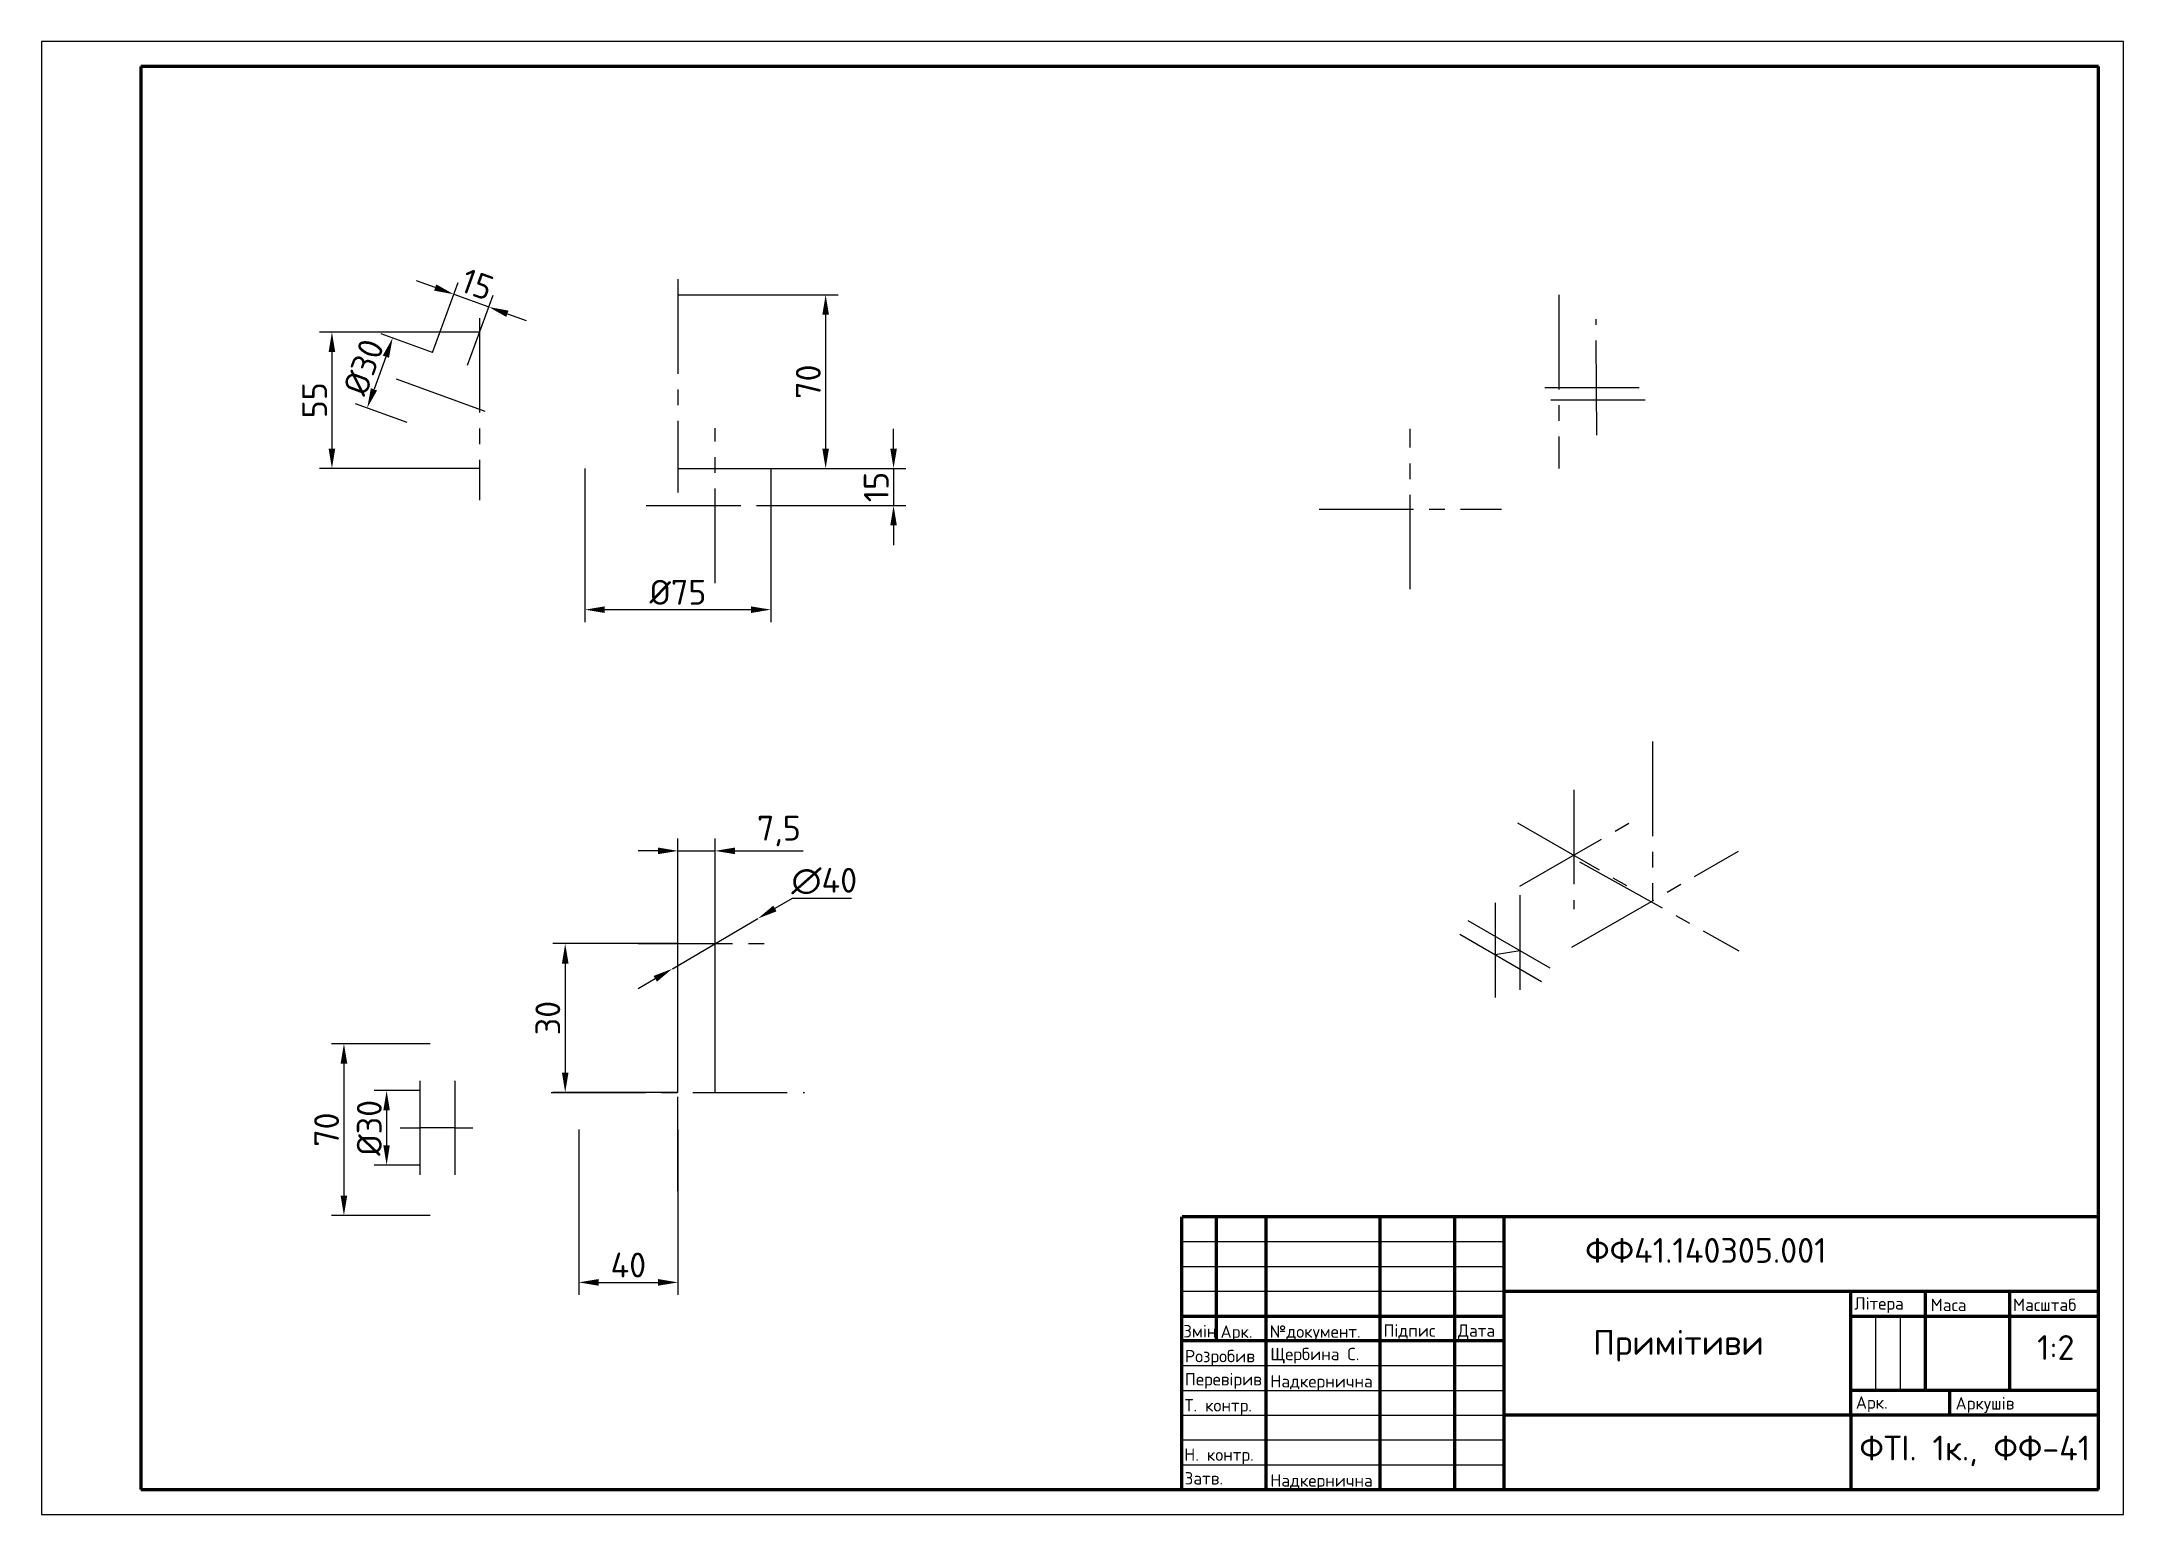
# Paper-space layout 'Layout3' of a CAD drawing. Header units: millimetres. Extents: x 0 to 420, y 0 to 297.
import ezdxf

# ---------------------------------------------------------------- set-up
doc = ezdxf.new("R2010")
doc.units = ezdxf.units.MM
doc.linetypes.add('CENTER2', pattern=[28.575, 19.05, -3.175, 3.175, -3.175])
doc.layers.get('0').update_dxf_attribs({"color": 31})
for name, color, linetype in [('dim', 171, 'Continuous'), ('osi', 51, 'CENTER2'), ('r-text', 45, 'Continuous')]:
    doc.layers.add(name, color=color, linetype=linetype)
for name, color, linetype, lineweight in [('kontyr', 123, 'Continuous', 70), ('r-kontyr', 93, 'Continuous', 70), ('r-tonka', 151, 'Continuous', 25)]:
    doc.layers.add(name, color=color, linetype=linetype, lineweight=lineweight)
doc.styles.add('ДСТУ', font='isocpeur.ttf', dxfattribs={"height": 5})
doc.dimstyles.new('ДСТУ', dxfattribs={"dimtxt": 2.5, "dimasz": 4, "dimexe": 2.5, "dimexo": 0, "dimgap": 1, "dimtad": 1, "dimtoh": 1, "dimtxsty": 'ДСТУ', "dimcen": 2.5, "dimadec": 0, "dimazin": 0, "dimtfac": 1, "dimtmove": 0, "dimatfit": 3, "dimfxl": 1, "dimarcsym": 0})

# ---------------------------------------------------------------- blocks, each defined once
blk = doc.blocks.new('*D10')
at = {"layer": 'Defpoints', "color": 0, "transparency": 16777216}
for p in [(144.5, 120.16), (127.25, 110.03)]:
    blk.add_point(p, dxfattribs=at)
at = {"layer": 'dim', "color": 0, "lineweight": -2, "transparency": 16777216}
for p, q in [((151.4, 124.21), (147.95, 122.18)), ((163.4, 124.21), (151.4, 124.21)), ((127.25, 110.03), (144.5, 120.16)), ((123.8, 108), (120.35, 105.98))]:
    blk.add_line(p, q, dxfattribs=at)
at = {"layer": 'dim', "color": 0, "transparency": 16777216}
for points in [[(147.61, 122.76), (148.28, 121.61), (144.5, 120.16)], [(123.46, 108.58), (124.14, 107.43), (127.25, 110.03)]]:
    blk.add_solid(points, dxfattribs=at)
at = {"layer": 'dim', "color": 0, "transparency": 16777216, "insert": (157.9, 127.71), "char_height": 5, "attachment_point": 5, "style": 'ДСТУ'}
blk.add_mtext('∅40', dxfattribs=at)
blk = doc.blocks.new('*D11')
at = {"layer": 'Defpoints', "color": 0, "transparency": 16777216}
for p in [(78.89, 234.29), (65.69, 223.13), (73.76, 220.2)]:
    blk.add_point(p, dxfattribs=at)
at = {"layer": 'osi', "color": 0, "lineweight": -2, "transparency": 16777216}
for p, q in [((78.89, 234.29), (68.47, 238.08)), ((69.45, 233.47), (67.06, 226.89)), ((73.76, 220.2), (63.34, 223.99))]:
    blk.add_line(p, q, dxfattribs=at)
at = {"layer": 'osi', "color": 0, "transparency": 16777216}
for points in [[(68.82, 233.7), (70.08, 233.24), (70.82, 237.23)], [(66.43, 227.12), (67.68, 226.66), (65.69, 223.13)]]:
    blk.add_solid(points, dxfattribs=at)
at = {"layer": 'osi', "color": 0, "transparency": 16777216, "insert": (64.96, 231.38), "char_height": 5, "attachment_point": 5, "rotation": 70.0169, "style": 'ДСТУ'}
blk.add_mtext('%%C30', dxfattribs=at)
blk = doc.blocks.new('*D12')
at = {"layer": 'Defpoints', "color": 0, "transparency": 16777216}
for p in [(90.21, 243.49), (78.89, 234.29), (85.94, 231.73)]:
    blk.add_point(p, dxfattribs=at)
at = {"layer": 'dim', "color": 0, "lineweight": -2, "transparency": 16777216}
for p, q in [((79.4, 247.42), (75.64, 248.78)), ((78.89, 234.29), (84.02, 248.4)), ((83.16, 246.05), (90.21, 243.49)), ((85.94, 231.73), (91.07, 245.84)), ((93.97, 242.12), (97.73, 240.75))]:
    blk.add_line(p, q, dxfattribs=at)
at = {"layer": 'dim', "color": 0, "transparency": 16777216}
for points in [[(79.63, 248.04), (79.18, 246.79), (83.16, 246.05)], [(94.2, 242.75), (93.74, 241.49), (90.21, 243.49)]]:
    blk.add_solid(points, dxfattribs=at)
at = {"layer": 'dim', "color": 0, "transparency": 16777216, "insert": (87.88, 248.06), "char_height": 5, "attachment_point": 5, "rotation": 340.0169, "style": 'ДСТУ'}
blk.add_mtext('15', dxfattribs=at)
blk = doc.blocks.new('*D13')
at = {"layer": 'Defpoints', "color": 0, "transparency": 16777216}
for p in [(88.37, 238.43), (58.57, 210.93), (88.37, 210.93)]:
    blk.add_point(p, dxfattribs=at)
at = {"layer": 'dim', "color": 0, "lineweight": -2, "transparency": 16777216}
for p, q in [((88.37, 238.43), (56.07, 238.43)), ((58.57, 234.43), (58.57, 214.93)), ((88.37, 210.93), (56.07, 210.93))]:
    blk.add_line(p, q, dxfattribs=at)
at = {"layer": 'dim', "color": 0, "transparency": 16777216}
for points in [[(57.9, 234.43), (59.23, 234.43), (58.57, 238.43)], [(57.9, 214.93), (59.23, 214.93), (58.57, 210.93)]]:
    blk.add_solid(points, dxfattribs=at)
at = {"layer": 'dim', "color": 0, "transparency": 16777216, "insert": (55.07, 224.68), "char_height": 5, "attachment_point": 5, "rotation": 90, "style": 'ДСТУ'}
blk.add_mtext('55', dxfattribs=at)
blk = doc.blocks.new('*D14')
at = {"layer": 'Defpoints', "color": 0, "transparency": 16777216}
for p in [(128.37, 245.93), (128.37, 210.93), (158.18, 210.93)]:
    blk.add_point(p, dxfattribs=at)
at = {"layer": 'dim', "color": 0, "lineweight": -2, "transparency": 16777216}
for p, q in [((128.37, 245.93), (160.68, 245.93)), ((158.18, 241.93), (158.18, 214.93)), ((128.37, 210.93), (160.68, 210.93))]:
    blk.add_line(p, q, dxfattribs=at)
at = {"layer": 'dim', "color": 0, "transparency": 16777216}
for points in [[(157.51, 241.93), (158.85, 241.93), (158.18, 245.93)], [(157.51, 214.93), (158.85, 214.93), (158.18, 210.93)]]:
    blk.add_solid(points, dxfattribs=at)
at = {"layer": 'dim', "color": 0, "transparency": 16777216, "insert": (154.68, 228.43), "char_height": 5, "attachment_point": 5, "rotation": 90, "style": 'ДСТУ'}
blk.add_mtext('70', dxfattribs=at)
blk = doc.blocks.new('*D15')
at = {"layer": 'Defpoints', "color": 0, "transparency": 16777216}
for p in [(76.32, 85.45), (69.6, 70.45), (76.32, 70.45)]:
    blk.add_point(p, dxfattribs=at)
at = {"layer": 'dim', "color": 0, "lineweight": -2, "transparency": 16777216}
for p, q in [((76.32, 85.45), (67.1, 85.45)), ((69.6, 81.45), (69.6, 74.45)), ((76.32, 70.45), (67.1, 70.45))]:
    blk.add_line(p, q, dxfattribs=at)
at = {"layer": 'dim', "color": 0, "transparency": 16777216}
for points in [[(68.93, 81.45), (70.26, 81.45), (69.6, 85.45)], [(68.93, 74.45), (70.26, 74.45), (69.6, 70.45)]]:
    blk.add_solid(points, dxfattribs=at)
at = {"layer": 'dim', "color": 0, "transparency": 16777216, "insert": (66.1, 77.95), "char_height": 5, "attachment_point": 5, "rotation": 90, "style": 'ДСТУ'}
blk.add_mtext('%%C30', dxfattribs=at)
blk = doc.blocks.new('*D16')
at = {"layer": 'Defpoints', "color": 0, "transparency": 16777216}
for p in [(78.37, 94.91), (60.99, 60.27), (78.37, 60.27)]:
    blk.add_point(p, dxfattribs=at)
at = {"layer": 'dim', "color": 0, "lineweight": -2, "transparency": 16777216}
for p, q in [((78.37, 94.91), (58.49, 94.91)), ((60.99, 90.91), (60.99, 64.27)), ((78.37, 60.27), (58.49, 60.27))]:
    blk.add_line(p, q, dxfattribs=at)
at = {"layer": 'dim', "color": 0, "transparency": 16777216}
for points in [[(60.32, 90.91), (61.66, 90.91), (60.99, 94.91)], [(60.32, 64.27), (61.66, 64.27), (60.99, 60.27)]]:
    blk.add_solid(points, dxfattribs=at)
at = {"layer": 'dim', "color": 0, "transparency": 16777216, "insert": (57.49, 77.59), "char_height": 5, "attachment_point": 5, "rotation": 90, "style": 'ДСТУ'}
blk.add_mtext('70', dxfattribs=at)
blk = doc.blocks.new('*D17')
at = {"layer": 'Defpoints', "color": 0, "transparency": 16777216}
for p in [(109.62, 210.93), (147.12, 210.93), (147.12, 182.45)]:
    blk.add_point(p, dxfattribs=at)
at = {"layer": 'dim', "color": 0, "lineweight": -2, "transparency": 16777216}
for p, q in [((109.62, 210.93), (109.62, 179.95)), ((147.12, 210.93), (147.12, 179.95)), ((113.62, 182.45), (143.12, 182.45))]:
    blk.add_line(p, q, dxfattribs=at)
at = {"layer": 'dim', "color": 0, "transparency": 16777216}
for points in [[(113.62, 183.11), (113.62, 181.78), (109.62, 182.45)], [(143.12, 183.11), (143.12, 181.78), (147.12, 182.45)]]:
    blk.add_solid(points, dxfattribs=at)
at = {"layer": 'dim', "color": 0, "transparency": 16777216, "insert": (128.37, 185.95), "char_height": 5, "attachment_point": 5, "style": 'ДСТУ'}
blk.add_mtext('%%C75', dxfattribs=at)
blk = doc.blocks.new('*D18')
at = {"layer": 'Defpoints', "color": 0, "transparency": 16777216}
for p in [(135.87, 133.8), (128.37, 85.09), (135.87, 85.09)]:
    blk.add_point(p, dxfattribs=at)
at = {"layer": 'dim', "color": 0, "lineweight": -2, "transparency": 16777216}
for p, q in [((128.37, 85.09), (128.37, 136.3)), ((135.87, 85.09), (135.87, 136.3)), ((124.37, 133.8), (120.37, 133.8)), ((128.37, 133.8), (135.87, 133.8)), ((139.87, 133.8), (153.62, 133.8))]:
    blk.add_line(p, q, dxfattribs=at)
at = {"layer": 'dim', "color": 0, "transparency": 16777216}
for points in [[(124.37, 134.47), (124.37, 133.14), (128.37, 133.8)], [(139.87, 134.47), (139.87, 133.14), (135.87, 133.8)]]:
    blk.add_solid(points, dxfattribs=at)
at = {"layer": 'dim', "color": 0, "transparency": 16777216, "insert": (148.75, 137.8), "char_height": 5, "attachment_point": 5, "style": 'ДСТУ'}
blk.add_mtext('7,5', dxfattribs=at)
blk = doc.blocks.new('*D19')
at = {"layer": 'Defpoints', "color": 0, "transparency": 16777216}
for p in [(128.37, 115.09), (105.63, 85.09), (128.37, 85.09)]:
    blk.add_point(p, dxfattribs=at)
at = {"layer": 'dim', "color": 0, "lineweight": -2, "transparency": 16777216}
for p, q in [((128.37, 115.09), (103.13, 115.09)), ((105.63, 111.09), (105.63, 89.09)), ((128.37, 85.09), (103.13, 85.09))]:
    blk.add_line(p, q, dxfattribs=at)
at = {"layer": 'dim', "color": 0, "transparency": 16777216}
for points in [[(104.97, 111.09), (106.3, 111.09), (105.63, 115.09)], [(104.97, 89.09), (106.3, 89.09), (105.63, 85.09)]]:
    blk.add_solid(points, dxfattribs=at)
at = {"layer": 'dim', "color": 0, "transparency": 16777216, "insert": (102.13, 100.09), "char_height": 5, "attachment_point": 5, "rotation": 90, "style": 'ДСТУ'}
blk.add_mtext('30', dxfattribs=at)
blk = doc.blocks.new('*D20')
at = {"layer": 'Defpoints', "color": 0, "transparency": 16777216}
for p in [(108.37, 77.59), (128.37, 77.59), (128.37, 46.78)]:
    blk.add_point(p, dxfattribs=at)
at = {"layer": 'dim', "color": 0, "lineweight": -2, "transparency": 16777216}
for p, q in [((108.37, 77.59), (108.37, 44.28)), ((128.37, 77.59), (128.37, 44.28)), ((112.37, 46.78), (124.37, 46.78))]:
    blk.add_line(p, q, dxfattribs=at)
at = {"layer": 'dim', "color": 0, "transparency": 16777216}
for points in [[(112.37, 47.45), (112.37, 46.11), (108.37, 46.78)], [(124.37, 47.45), (124.37, 46.11), (128.37, 46.78)]]:
    blk.add_solid(points, dxfattribs=at)
at = {"layer": 'dim', "color": 0, "transparency": 16777216, "insert": (118.37, 50.28), "char_height": 5, "attachment_point": 5, "style": 'ДСТУ'}
blk.add_mtext('40', dxfattribs=at)
blk = doc.blocks.new('*D21')
at = {"layer": 'Defpoints', "color": 0, "transparency": 16777216}
for p in [(147.12, 210.93), (147.12, 203.43), (171.88, 203.43)]:
    blk.add_point(p, dxfattribs=at)
at = {"layer": 'dim', "color": 0, "lineweight": -2, "transparency": 16777216}
for p, q in [((171.88, 214.93), (171.88, 218.93)), ((147.12, 210.93), (174.38, 210.93)), ((171.88, 210.93), (171.88, 203.43)), ((147.12, 203.43), (174.38, 203.43)), ((171.88, 199.43), (171.88, 195.43))]:
    blk.add_line(p, q, dxfattribs=at)
at = {"layer": 'dim', "color": 0, "transparency": 16777216}
for points in [[(171.22, 214.93), (172.55, 214.93), (171.88, 210.93)], [(171.22, 199.43), (172.55, 199.43), (171.88, 203.43)]]:
    blk.add_solid(points, dxfattribs=at)
at = {"layer": 'dim', "color": 0, "transparency": 16777216, "insert": (168.38, 207.18), "char_height": 5, "attachment_point": 5, "rotation": 90, "style": 'ДСТУ'}
blk.add_mtext('15', dxfattribs=at)

psp = doc.layouts.new('Layout3')

# ---------------------------------------------------------------- linework, layer by layer
for p, q in [((230, 60), (230, 60)), ((365, 45), (365, 45)), ((230, 35), (230, 35)), ((230, 35), (230, 35)), ((230, 35), (230, 35)), ((230, 35), (230, 35)), ((380, 25), (380, 25)), ((415, 20), (415, 20)), ((247, 5), (247, 5)), ((247, 5), (247, 5)), ((247, 5), (247, 5)), ((247, 5), (247, 5)), ((247, 5), (247, 5)), ((247, 5), (247, 5)), ((247, 5), (247, 5))]:
    psp.add_line(p, q)
at = {"layer": 'kontyr'}
psp.add_line((365, 20), (365, 5), dxfattribs=at)
at = {"layer": 'osi'}
for p, q in [((128.3731, 249.0746), (128.3731, 206.0503)), ((306.1175, 245.9314), (306.1175, 210.9314)), ((88.3731, 241.2282), (88.3731, 204.5304)), ((313.7853, 217.6501), (313.6175, 241.0378)), ((71.498, 228.9996), (90.4957, 222.0914)), ((303.2914, 227.2445), (324.4939, 227.2445)), ((323.5161, 224.6814), (303.2287, 224.6814)), ((135.8731, 187.8188), (135.8731, 219.044)), ((276.1175, 186.5549), (276.1175, 218.8973)), ((121.9916, 203.4314), (149.7546, 203.4314)), ((257.7219, 202.7261), (294.513, 202.7261)), ((325.0056, 155.8422), (325.0056, 123.7479)), ((309.0956, 146.1154), (309.0956, 122.0636)), ((297.7447, 139.4869), (320.8166, 126.1663)), ((298.2378, 126.6646), (321.149, 139.8924)), ((308.7435, 114.359), (342.3261, 133.7479)), ((310.294, 131.574), (342.4019, 113.6579)), ((135.8731, 101.7552), (135.8731, 128.4305)), ((293.2537, 123.3074), (293.2537, 103.6755)), ((298.2378, 124.8602), (298.2378, 103.121)), ((287.7589, 119.7367), (306.2064, 109.086)), ((120.3648, 115.0929), (147.9989, 115.0929)), ((286.1374, 117.0106), (302.7411, 107.4244)), ((293.2537, 112.902), (298.2378, 113.6867)), ((128.3731, 65.1792), (128.3731, 105.0065)), ((76.3246, 87.4363), (76.3246, 68.4601)), ((83.3731, 87.4363), (83.3731, 68.4601)), ((102.8111, 85.0929), (153.9351, 85.0929)), ((72.3117, 77.9482), (76.3246, 77.9482)), ((83.3731, 77.9482), (76.3246, 77.9482)), ((83.3731, 77.9482), (86.9838, 77.9482))]:
    psp.add_line(p, q, dxfattribs=at)
at = {"layer": 'r-kontyr'}
for p, q in [((415, 292), (20, 292)), ((20, 292), (20, 5)), ((415, 5), (415, 292)), ((229.9859, 60.0061), (229.9859, 5.0061)), ((415.086, 60), (230.086, 60)), ((237, 60), (237, 35)), ((247, 60), (247, 5)), ((270, 60), (270, 5)), ((285.086, 60), (285.086, 5)), ((295, 60), (295, 5)), ((295, 45), (415, 45)), ((365, 20), (365, 45)), ((380, 45), (380, 25)), ((397, 45), (397, 25)), ((230, 40), (295, 40)), ((365, 40), (415, 40)), ((295, 35), (230, 35)), ((415, 25), (365, 25)), ((385, 20), (385, 25)), ((415, 20), (295, 20)), ((20, 5), (415, 5))]:
    psp.add_line(p, q, dxfattribs=at)
at = {"layer": 'r-tonka'}
for p, q in [((420, 297), (0, 297)), ((0, 297), (0, 0)), ((420, 0), (420, 297)), ((230.086, 55), (295.086, 55)), ((289.6084, 55), (289.6084, 55)), ((229.9608, 50.0016), (294.9608, 50.0016)), ((229.9933, 45.0017), (294.9933, 45.0017)), ((370, 40), (370, 25)), ((375, 40), (375, 25)), ((229.9861, 30.0016), (294.9861, 30.0016)), ((229.9925, 25.0016), (294.9925, 25.0016)), ((229.9988, 20.0016), (294.9988, 20.0016)), ((230.0052, 15.0016), (295.0052, 15.0016)), ((229.9608, 10.0016), (294.9608, 10.0016)), ((0, 0), (420, 0))]:
    psp.add_line(p, q, dxfattribs=at)

# ---------------------------------------------------------------- texts
at = {"layer": 'osi', "attachment_point": 1, "style": 'ДСТУ'}
for s, width, heights, insert, char_height in [('ФФ41.140305.001', 83.09454, [0], (311.4221, 55.7214), 5), ('Примітиви', 47.32087, [7.6312], (313.007, 37.1691), 5), ('1:2', 11.084458, [0], (402.589, 36.1494), 5), ('Щербина С.', 23, [0], (247.9035, 33.5834), 2.5), ('Надкернична', 19.44294, [0], (247.9035, 28.0837), 2.5), ('ФТІ. 1к., ФФ-41', 48.807372, [0], (366.7433, 15.8726), 5), ('Надкернична', 19.44294, [0], (247.9035, 8.0821), 2.5)]:
    psp.add_mtext_dynamic_manual_height_columns(s, width=width, gutter_width=25, heights=heights, dxfattribs=dict(at, insert=insert, char_height=char_height))
at = {"layer": 'r-text', "char_height": 2.5, "attachment_point": 1, "style": 'ДСТУ'}
for s, width, gutter_width, insert in [('Літера', 10, 12.5, (365.7195, 43.7789)), ('Маса', 10, 12.5, (381.1122, 43.4779)), ('Масштаб', 10, 12.5, (397.7233, 43.5056)), ('Змін', 10, 25, (230.326, 38.1896)), ('Арк.', 10, 12.5, (237.8485, 38.089)), ('\\pxi-3,l4,t4;№документ.', 22.428402, 12.5, (245.2567, 38.1121)), ('Підпис', 10, 12.5, (270.7197, 38.3154)), ('Розробив', 12.310712, 12.5, (230.6743, 33.1625)), ('Перевірив', 10, 12.5, (230.6743, 28.5006)), ('Т. контр.', 14.479532, 12.5, (230.6164, 23.2358)), ('Арк.', 10, 12.5, (366.016, 23.8067)), ('Аркушів', 10, 12.5, (386.1458, 23.6423)), ('Н. контр.', 14.841769, 12.5, (230.5356, 13.2927)), ('Затв.', 10, 12.5, (230.5985, 8.514))]:
    psp.add_mtext_dynamic_manual_height_columns(s, width=width, gutter_width=gutter_width, heights=[0], dxfattribs=dict(at, insert=insert))
at = {"layer": 'r-text', "insert": (285.727, 38.3154), "char_height": 2.5, "attachment_point": 1, "style": 'ДСТУ'}
psp.add_mtext('Дата', dxfattribs=at)

# ---------------------------------------------------------------- dimensions: what is measured, and where the dimension line sits
at = {"layer": 'dim'}
dim = psp.add_aligned_dim(p1=(78.8877, 234.2929), p2=(85.9362, 231.7298), distance=12.5095, dimstyle='ДСТУ', override={"dimlfac": -2}, dxfattribs=at)
dim.commit()
dim.dimension.update_dxf_attribs({"geometry": '*D12', "text_midpoint": (87.8831, 248.057)})
for base, p1, p2, picture, middle in [((158.1813, 210.9314), (128.3731, 245.9314), (128.3731, 210.9314), '*D14', (154.6813, 228.4314)), ((58.5667, 210.9314), (88.3731, 238.4314), (88.3731, 210.9314), '*D13', (55.0667, 224.6814)), ((171.8823, 203.4314), (147.1231, 210.9314), (147.1231, 203.4314), '*D21', (168.3823, 207.1814))]:
    dim = psp.add_linear_dim(base=base, p1=p1, p2=p2, angle=90, dimstyle='ДСТУ', override={"dimlfac": -2}, dxfattribs=at)
    dim.commit()
    dim.dimension.update_dxf_attribs({"geometry": picture, "text_midpoint": middle})
dim = psp.add_linear_dim(base=(147.1231, 182.4474), p1=(109.6231, 210.9314), p2=(147.1231, 210.9314), text='%%C<>', dimstyle='ДСТУ', override={"dimlfac": -2}, dxfattribs=at)
dim.commit()
dim.dimension.update_dxf_attribs({"geometry": '*D17', "text_midpoint": (128.3731, 185.9474)})
dim = psp.add_linear_dim(base=(135.8731, 133.8026), p1=(128.3731, 85.0929), p2=(135.8731, 85.0929), dimstyle='ДСТУ', dxfattribs=at)
dim.commit()
dim.dimension.update_dxf_attribs({"geometry": '*D18', "text_midpoint": (148.7481, 137.8026)})
dim = psp.add_diameter_dim_2p(p1=(127.2496, 110.0297), p2=(144.4966, 120.156), dimstyle='ДСТУ', override={"dimlfac": -2}, dxfattribs=at)
dim.commit()
dim.dimension.update_dxf_attribs({"geometry": '*D10', "text_midpoint": (157.8954, 124.2065), "dimtype": 163})
dim = psp.add_linear_dim(base=(105.635, 85.0929), p1=(128.3731, 115.0929), p2=(128.3731, 85.0929), angle=90, dimstyle='ДСТУ', dxfattribs=at)
dim.commit()
dim.dimension.update_dxf_attribs({"geometry": '*D19', "text_midpoint": (102.135, 100.0929)})
for base, p1, p2, text, picture, middle in [((60.9902, 60.2723), (78.3731, 94.9134), (78.3731, 60.2723), '70', '*D16', (57.4902, 77.5929)), ((69.5975, 70.4482), (76.3246, 85.4482), (76.3246, 70.4482), '%%C<>', '*D15', (66.0975, 77.9482))]:
    dim = psp.add_linear_dim(base=base, p1=p1, p2=p2, angle=90, text=text, dimstyle='ДСТУ', override={"dimlfac": -2}, dxfattribs=at)
    dim.commit()
    dim.dimension.update_dxf_attribs({"geometry": picture, "text_midpoint": middle})
dim = psp.add_linear_dim(base=(128.3731, 46.7795), p1=(108.3731, 77.5929), p2=(128.3731, 77.5929), dimstyle='ДСТУ', override={"dimlfac": -2}, dxfattribs=at)
dim.commit()
dim.dimension.update_dxf_attribs({"geometry": '*D20', "text_midpoint": (118.3731, 50.2795)})
at = {"layer": 'osi'}
dim = psp.add_aligned_dim(p1=(78.8877, 234.2929), p2=(73.7616, 220.196), distance=-8.5881, text='%%C<>', dimstyle='ДСТУ', override={"dimlfac": -2}, dxfattribs=at)
dim.commit()
dim.dimension.update_dxf_attribs({"geometry": '*D11', "text_midpoint": (64.9643, 231.3755)})

doc.saveas('drawing.dxf')
